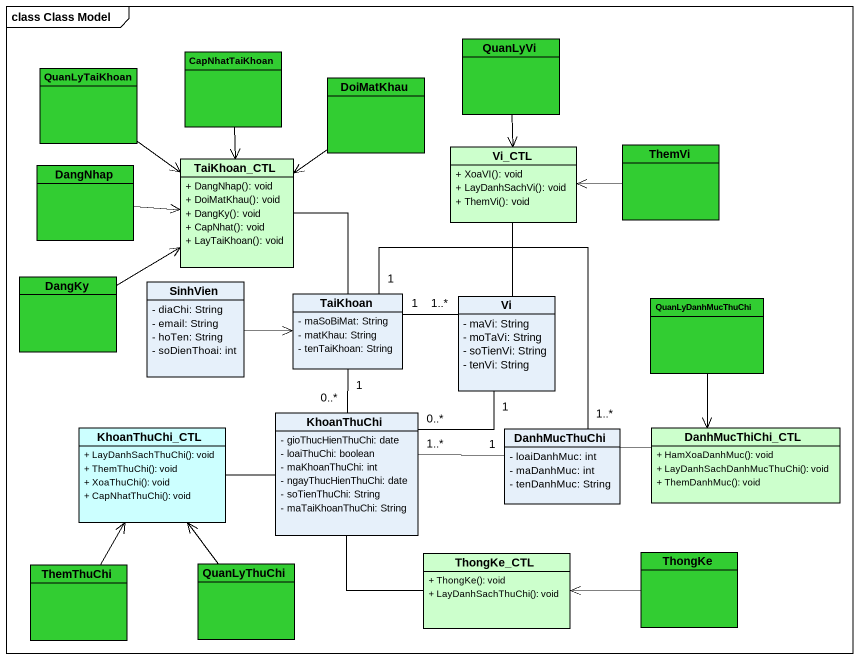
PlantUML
@startuml
mainframe class Class Model
hide circle
hide empty members
skinparam classAttributeIconSize 0
class CapNhatTaiKhoan #32CD32
class QuanLyVi #32CD32
class QuanLyTaiKhoan #32CD32
class DoiMatKhau #32CD32
class Vi_CTL #CCFFCC {
  + XoaVI(): void
  + LayDanhSachVi(): void
  + ThemVi(): void
}
class ThemVi #32CD32
class DangNhap #32CD32
class TaiKhoan_CTL #CCFFCC {
  + DangNhap(): void
  + DoiMatKhau(): void
  + DangKy(): void
  + CapNhat(): void
  + LayTaiKhoan(): void
}
class DangKy #32CD32
class SinhVien {
  - diaChi: String
  - email: String
  - hoTen: String
  - soDienThoai: int
}
class TaiKhoan {
  - maSoBiMat: String
  - matKhau: String
  - tenTaiKhoan: String
}
class Vi {
  - maVi: String
  - moTaVi: String
  - soTienVi: String
  - tenVi: String
}
class QuanLyDanhMucThuChi #32CD32
class KhoanThuChi_CTL #CCFFFF {
  + LayDanhSachThuChi(): void
  + ThemThuChi(): void
  + XoaThuChi(): void
  + CapNhatThuChi(): void
}
class KhoanThuChi {
  - gioThucHienThuChi: date
  - loaiThuChi: boolean
  - maKhoanThuChi: int
  - ngayThucHienThuChi: date
  - soTienThuChi: String
  - maTaiKhoanThuChi: String
}
class DanhMucThuChi {
  - loaiDanhMuc: int
  - maDanhMuc: int
  - tenDanhMuc: String
}
class DanhMucThiChi_CTL #CCFFCC {
  + HamXoaDanhMuc(): void
  + LayDanhSachDanhMucThuChi(): void
  + ThemDanhMuc(): void
}
class ThemThuChi #32CD32
class QuanLyThuChi #32CD32
class ThongKe_CTL #CCFFCC {
  + ThongKe(): void
  + LayDanhSachThuChi(): void
}
class ThongKe #32CD32
CapNhatTaiKhoan --> TaiKhoan_CTL
QuanLyVi --> Vi_CTL
QuanLyTaiKhoan --> TaiKhoan_CTL
DoiMatKhau --> TaiKhoan_CTL
Vi_CTL -- Vi
ThemVi -left-> Vi_CTL
DangNhap -right-> TaiKhoan_CTL
TaiKhoan_CTL -- TaiKhoan
DangKy -right-> TaiKhoan_CTL
SinhVien -right-> TaiKhoan
TaiKhoan "1" -right- "1..*" Vi
TaiKhoan "1" -- "0..*" KhoanThuChi
TaiKhoan "1" -- "1..*" DanhMucThuChi
Vi "1" -- "0..*" KhoanThuChi
QuanLyDanhMucThuChi --> DanhMucThiChi_CTL
KhoanThuChi_CTL -right- KhoanThuChi
DanhMucThuChi "1" -left- "1..*" KhoanThuChi
DanhMucThiChi_CTL -left- DanhMucThuChi
ThemThuChi -up-> KhoanThuChi_CTL
QuanLyThuChi -up-> KhoanThuChi_CTL
ThongKe_CTL -up- KhoanThuChi
ThongKe -left-> ThongKe_CTL
@enduml
